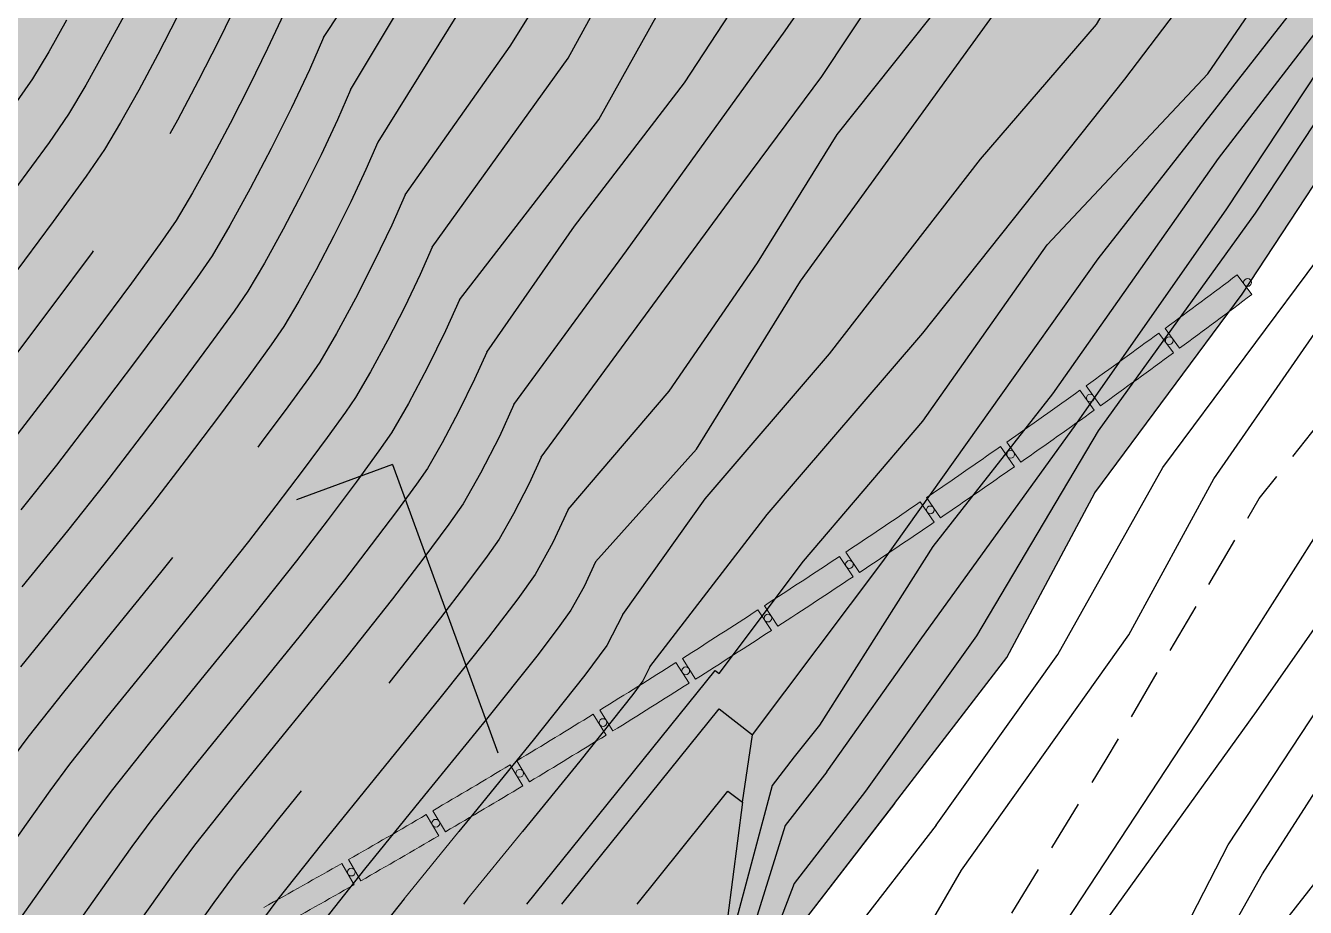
# Model space of a CAD drawing. Header units: millimetres. Extents: x -335 to 64136, y 248 to 109842.
# Drawn here: x -16.48 to 14.81, y 609.21 to 630.77 of the extents above; entities that cross this region are included whole.
import ezdxf
from ezdxf.enums import TextEntityAlignment as Align

# ---------------------------------------------------------------- set-up
doc = ezdxf.new("R2010")
doc.units = ezdxf.units.MM
doc.header["$MEASUREMENT"] = 0
doc.linetypes.add('TRATTEGGIATA2', pattern=[0.375, 0.25, -0.125])
for name, color, linetype in [('colore lago', 131, 'Continuous'), ('curve livello 1m', 2, 'Continuous'), ('curve livello 5m', 7, 'Continuous'), ('LIN010CO', 2, 'Continuous'), ('LIN018CO', 6, 'Continuous'), ('LIN025CO', 7, 'Continuous'), ('LIN07CO', 4, 'Continuous'), ('TEXT050', 3, 'Continuous'), ('TRATTCOLO-32', 255, 'Continuous')]:
    doc.layers.add(name, color=color, linetype=linetype)
doc.layers.add('Colori bordi', color=5, linetype='Continuous', plot=False)
doc.layers.add('no_plot', color=5, linetype='Continuous', plot=False)
doc.styles.add('ARIAL', font='arial.ttf')

# ---------------------------------------------------------------- blocks, each defined once
blk = doc.blocks.new('SEZ1')
at = {"layer": 'LIN07CO'}
for q in [(-0.4999999999999929, 1.5), (0, 0)]:
    blk.add_line((7.105427357601002e-15, 1.5), q, dxfattribs=at)
at = {"layer": 'TEXT050', "style": 'ARIAL'}
blk.add_attdef('NOME_SEZIONE', text='', height=0.4, dxfattribs=at).set_placement((-0.25, 1.166651639040111), align=Align.MIDDLE)
blk = doc.blocks.new('barrageflott')
at = {"layer": 'TRATTCOLO-32'}
h = blk.add_hatch(color=256, dxfattribs=at)
h.paths.add_polyline_path([(-40.67691753002873, 110.4231217600609), (-41.15748924885702, 110.0638853155397, -0.002639250744120517), (-39.85369007381087, 108.300381502384), (-39.36935275357973, 108.6545246376336, 0.002639250744116973)])
h.paths.add_polyline_path([(-39.25716675069998, 108.5009484511538), (-39.74182715073403, 108.1472475935734, -0.002639250744101069), (-38.45834038988687, 106.3689057472075), (-37.96997305427794, 106.7174704406352, 0.002639250744109729)])
h.paths.add_polyline_path([(-37.85955588555953, 106.5626176294172), (-38.34824120697158, 106.2144988901564, -0.002639250744143849), (-37.08523571027035, 104.4215529614594), (-36.59290260676062, 104.7644933574484, 0.002639250744123338)])
h.paths.add_polyline_path([(-36.48426879821636, 104.6083842932567), (-36.97691475170723, 104.265893469259, -0.002639250744139114), (-35.73455667465169, 102.4585793304432), (-35.23832257247705, 102.7958503132249, 0.002639250744122768)])
h.paths.add_polyline_path([(-35.13148641544103, 102.6385055330757), (-35.62802819065109, 102.3016876809706, -0.002639250744111712), (-34.4064809725096, 100.4802430944546), (-33.9064111540356, 100.8118002941192, 0.002639250744129094)])
h.paths.add_polyline_path([(-33.80138670346059, 100.6532404976024), (-34.30175897748268, 100.3221399276954, -0.002639250744078589), (-33.10118331971171, 98.48680451481778), (-32.5973435719643, 98.81260431313422, 0.002639250744100181)])
h.paths.add_polyline_path([(-32.49414464438451, 98.65285035969282), (-32.99828159042227, 98.32751063014439, -0.002639250744097403), (-31.81883543553704, 96.47852583962958), (-31.31129204148601, 96.79852537582337, 0.002639250744063179)])
h.paths.add_polyline_path([(-31.20993221332901, 96.63759828200273), (-31.71776750932622, 96.3180621930369, -0.002639250744102978), (-30.55960602012055, 94.45567126931564), (-30.04842574996292, 94.7698284456128, 0.002639250744125118)])
h.paths.add_polyline_path([(-29.94891835565795, 94.60774938226677), (-30.460385192986, 94.2940589707141, -0.002639250744062928), (-29.32366073217418, 92.41850692186563), (-28.80891083458846, 92.72678040910978, 0.002639250744101873)])
h.paths.add_polyline_path([(-28.71126896493661, 92.56357069867954), (-29.22630005727115, 92.25576723228733, -0.002639250744152593), (-28.11116216734808, 90.36730079773406), (-27.59291036058858, 90.6696500408143, 0.002639250744159465)])
h.paths.add_polyline_path([(-27.4971468609001, 90.5053311544616), (-28.01567445296678, 90.20345512650965, -0.0026392507441044), (-26.92226983667933, 88.30232274475566), (-26.4005842996994, 88.59870796791802, 0.002639250744119277)])
h.paths.add_polyline_path([(-26.30671176820761, 88.43330152268754), (-26.82866764477512, 88.13739264667674, -0.002639250744112393), (-25.7571401456662, 86.22384442242037), (-25.23208950912522, 86.51422663450649, 0.002639250744126293)])
h.paths.add_polyline_path([(-25.1401202952984, 86.34775439057557), (-25.66543579014251, 86.05785159500374, -0.002639250744129545), (-24.61592637370632, 84.13213926635217), (-24.08757971103478, 84.41648026593612, 0.002639250744081125)])
h.paths.add_polyline_path([(-23.9975259139319, 84.24896412367525), (-24.52613191878481, 83.96510554685665, -0.002639250744117161), (-23.49877865394228, 82.02748245216208), (-22.96720547211589, 82.30574483258533, 0.002639250744102623)])
h.paths.add_polyline_path([(-22.87907893881493, 82.13720682966232), (-23.41090591259126, 81.85942981483822, -0.002639250744108174), (-22.40584395347105, 79.91015085937397), (-21.87111418393033, 80.18229801363486, 0.002639250744105732)])
h.paths.add_polyline_path([(-21.78492650801491, 80.01276032223541), (-22.31990448584838, 79.74110141249548, -0.002639250744087263), (-21.33726605403353, 77.7804230349575), (-20.79945004353067, 78.04641916057153, 0.002639250744118918)])
h.paths.add_polyline_path([(-20.71521256344568, 77.87590408428514), (-21.25327116595872, 77.61039901792537, -0.002639250744117056), (-20.29318553309713, 75.63857915661356), (-19.75235403435363, 75.89838926029915, 0.002639250744117993)])
h.paths.add_polyline_path([(-19.6700778320228, 75.72691923136881), (-20.21114627458155, 75.4676029370894, -0.002639250744073535), (-19.27373974538932, 73.48490099610353), (-18.72996390784101, 73.7384908983222, 0.002639250744114349)])
h.paths.add_polyline_path([(-16.68350757488224, 69.21002784853044), (-17.23317691691045, 68.96947927867586, -0.002639250744130516), (-16.36453561045346, 66.95570166716061), (-15.81235747954634, 67.19043409299047, 0.002639250744103163)])
h.paths.add_polyline_path([(-17.6540927306196, 71.39369608346897), (-18.20096692482184, 71.14685885829385, -0.002639250744103309), (-17.30928556653089, 69.14317666215356), (-16.75983603970963, 69.3842269006418, 0.002639250744081492)])
h.paths.add_polyline_path([(-18.64965980718262, 73.56608847460302), (-19.19366690913739, 73.31299506693904, -0.002639250744106423), (-18.27906280475145, 71.31967188189446), (-17.73241416520614, 71.56700822150742, 0.002639250744093326)])
at = {"layer": 'LIN010CO', "lineweight": 0}
for p, q in [((-41.15748924887157, 110.0638853155397), (-40.67691753002873, 110.4231217600609)), ((-39.85369007381087, 108.300381502384), (-39.36935275357973, 108.6545246376336)), ((-39.74182715073403, 108.1472475935734), (-39.25716675069998, 108.5009484511538)), ((-38.45834038988687, 106.3689057472075), (-37.96997305427794, 106.7174704406352)), ((-38.34824120697158, 106.2144988901564), (-37.85955588555953, 106.5626176294172)), ((-37.08523571027035, 104.4215529614594), (-36.59290260677517, 104.7644933574338)), ((-36.97691475169268, 104.265893469259), (-36.48426879820181, 104.6083842932567)), ((-35.73455667465169, 102.4585793304432), (-35.23832257247705, 102.7958503132249)), ((-35.62802819063654, 102.3016876809852), (-35.13148641544103, 102.6385055330757)), ((-34.4064809725096, 100.4802430944546), (-33.9064111540356, 100.8118002941192)), ((-34.30175897746813, 100.3221399276954), (-33.80138670346059, 100.6532404976024)), ((-33.10118331971171, 98.48680451481778), (-32.5973435719643, 98.81260431313422)), ((-32.99828159043682, 98.32751063014439), (-32.49414464438451, 98.65285035969282)), ((-31.81883543553704, 96.47852583962958), (-31.31129204148601, 96.79852537582337)), ((-31.71776750931167, 96.3180621930369), (-31.20993221332901, 96.63759828200273)), ((-30.559606020106, 94.45567126931564), (-30.04842574996292, 94.7698284456128)), ((-30.46038519300055, 94.2940589707141), (-29.94891835565795, 94.60774938226677)), ((-29.32366073217418, 92.41850692186563), (-28.80891083460301, 92.72678040910978)), ((-29.22630005727115, 92.25576723228733), (-28.71126896493661, 92.56357069867954)), ((-28.11116216734808, 90.36730079773406), (-27.59291036058858, 90.6696500408143)), ((-28.01567445296678, 90.20345512650965), (-27.4971468609001, 90.5053311544616)), ((-26.92226983667933, 88.30232274475566), (-26.4005842996994, 88.59870796791802)), ((-26.82866764477512, 88.13739264667674), (-26.30671176819305, 88.4333015227021))]:
    blk.add_line(p, q, dxfattribs=at)
for centre in [(-40.97407404465775, 110.3195465636381), (-39.55549168332072, 108.4007883289596), (-38.15900998983125, 106.4658857580798), (-36.78481267925235, 104.5150933983823), (-35.43308053501823, 102.5486678876332), (-34.10399138514185, 100.5668679202354), (-32.79772007883003, 98.56995421320607), (-31.51443846344773, 96.55818947181979), (-30.25431536196265, 94.53183835512027), (-29.01751655069529, 92.49116744105413), (-27.80420473752019, 90.43644519142981), (-26.6145395404892, 88.3679419166001)]:
    blk.add_circle(centre, 0.09495690182756213, dxfattribs=at)
for radius, start, end in [(208.3435769920455, 36.17393887862121, 36.77880919017893), (207.7435769920455, 36.17393887862121, 36.77880919017893), (208.3435769920455, 35.51676577827035, 36.12163608871322), (207.7435769920455, 35.51676577827035, 36.12163608871322), (208.3435769920455, 34.85959267827133, 35.46446298776417), (207.7435769920455, 34.85959267827133, 35.46446298776417), (208.3435769920455, 34.20241957790897, 34.80728988865781), (207.7435769920455, 34.20241957790897, 34.80728988865781), (208.3435769920455, 33.54524647774818, 34.15011678750808), (207.7435769920455, 33.54524647774818, 34.15011678750808), (208.3435769920455, 32.88807337687573, 33.49294368744631), (207.7435769920455, 32.88807337687573, 33.49294368744631), (208.3435769920455, 32.23090027664895, 32.83577058665396), (207.7435769920455, 32.23090027664895, 32.83577058665396), (208.3435769920455, 31.57372717591391, 32.17859748693687), (207.7435769920455, 31.57372717591391, 32.17859748693687), (208.3435769920455, 30.91655407606351, 31.52142438595143), (207.7435769920455, 30.91655407606351, 31.52142438595143), (208.3435769920455, 30.25938097533888, 30.86425128554118), (207.7435769920455, 30.25938097533888, 30.86425128554118), (208.3435769920455, 29.60220787538474, 30.20707818504319), (207.7435769920455, 29.60220787538474, 30.20707818504319), (208.3435769920455, 28.94503477516262, 29.54990508477795), (207.7435769920455, 28.94503477516262, 29.54990508477795)]:
    blk.add_arc((-207.5503023650672, -14.31788796625915), radius, start, end, dxfattribs=at)

msp = doc.modelspace()

# ---------------------------------------------------------------- hatches: boundary and pattern name
at = {"layer": 'colore lago', "linetype": 'Continuous', "lineweight": 0}
msp.add_hatch(color=256, dxfattribs=at).paths.add_polyline_path([(-26.73370956759089, 576.8685119284216), (-27.30585705186303, 576.2745351561769), (-28.35532905192002, 575.7555968302347), (-28.58868455275723, 576.5970420441897), (-34.21806672951851, 572.1988866633344), (-30.53147881839021, 558.9054801112668), (-31.43052363158557, 558.2030693211289), (-41.18732241555762, 563.7232004753475), (-46.81662176417075, 559.325037465054), (-45.40270517452217, 558.5250374660116), (-46.96419451468745, 558.5250374660407), (-48.93714481897831, 557.4798288705513), (-49.8721058743692, 556.9845151622592), (-50.64522729298977, 556.5749391327133), (-51.14210203713509, 556.3117101237019), (-51.74524641718079, 555.992182718999), (-52.2824951897789, 555.2098279720537), (-52.85073892785357, 554.3148620821755), (-53.30220074747984, 553.5384914334734), (-53.54947731515921, 553.023973443547), (-53.6369404265576, 552.320548589794), (-53.72317907244786, 551.5535862948761), (-53.90602198628829, 551.0318793408385), (-54.22497215894754, 550.2588156495492), (-54.58434453865692, 549.4663143283849), (-54.84206585535202, 548.9980489354218), (-55.85490524979895, 548.0194331581458), (-57.28506571587121, 546.6449277201771), (-58.09324035036906, 545.8516344548423), (-58.80894428702658, 545.1440194054319), (-59.32647195932867, 544.6270471943296), (-59.54011780081845, 544.4056824438028), (-59.77607541895185, 543.8685758448134), (-60.23959573850215, 543.2604954897122), (-60.9478962987493, 542.431781748908), (-61.53022710891736, 541.8169622364383), (-61.91661018677468, 541.4574666442657), (-62.79601031875126, 541.0828094351616), (-63.86363215083901, 540.7435491092199), (-64.63226587665912, 540.3877597246917), (-64.91308499994983, 539.9451372505007), (-65.21794600384663, 539.4423339316288), (-65.92871977099338, 538.8455349130979), (-66.83402371020992, 538.2035650002379), (-67.55836865626105, 537.5993037859023), (-67.87961807062737, 537.1036771145461), (-68.14968323487909, 536.6151977402785), (-68.40434802523004, 536.1569168727308), (-68.77118813719488, 535.593326674252), (-69.30455886336921, 534.8080397325118), (-69.90709661954378, 533.9425510969902), (-70.48143782153846, 533.1383558171672), (-71.16370847358547, 532.2224949698009), (-71.96992403766552, 531.1707513731542), (-72.65821984459825, 530.2986481062414), (-73.40124560720932, 529.3926801753566), (-74.13911543037165, 528.511793549698), (-74.80092151879279, 527.7388080989347), (-75.31575607735493, 527.1565436928229), (-75.6127113108966, 526.8478202010899), (-76.49509454061689, 526.2864442895677), (-77.21889347248424, 525.799017679981), (-77.46003731511945, 525.1472533129433), (-78.07823761928074, 523.4243263242986), (-86.41015757244958, 525.1172947290195), (-87.59322551968279, 525.3576969204748), (-86.66465891522301, 530.7054867151035), (-86.1196607462777, 536.210491597916), (-85.92366160076989, 541.773495137955), (-86.09065378826989, 547.3164867761386), (-86.61265696209801, 552.86748927858), (-87.52266062420739, 558.3474850061191), (-88.80066050213708, 563.7714886071933), (-90.39564646405114, 569.0904888513339), (-92.36265696209801, 574.279484212662), (-94.67265452069176, 579.3454861047519), (-97.2866529337777, 584.2334865930331), (-100.2456525675668, 588.9534878137363), (-103.2406476847543, 593.1574901941074), (-106.6316541544808, 597.3134884240878), (-110.4076551310433, 601.38848537233), (-113.6096509806527, 604.4364895227206), (-117.4396822986461, 607.7234930533612), (-120.8576563726535, 610.3084867881132), (-125.4606565348519, 613.4164852502597), (-130.2766507975472, 616.2134823205722), (-135.2356504313363, 618.6854824426425), (-140.3696531168832, 620.8094906213535), (-145.6396573893441, 622.6024898889316), (-151.0116514078988, 624.0434841516269), (-156.4606565348519, 625.13848537233), (-161.9536527506722, 625.86748927858), (-167.3326581828011, 626.2244839074863), (-172.8896650187386, 626.2334865930331), (-178.4516462199105, 625.8864864709628), (-183.945649515809, 625.1444820764316), (-189.4026502482308, 624.0594906213535), (-192.616741657898, 623.1925402038048), (-195.2626508585969, 624.4324917200008), (-196.819628212296, 628.4959830218302), (-196.2285259160132, 629.2299647069756), (-195.7601793416404, 630.0858913746649), (-195.5550924614369, 630.8069850245972), (-195.7625358460506, 631.5697264427888), (-196.2644476986322, 632.5129448681416), (-196.7926679213858, 633.4869564917478), (-197.0790364165011, 634.3420775045977), (-196.9926290067094, 634.8379835632384), (-196.7855507507781, 635.7624570641653), (-196.1906162306556, 638.047034937759), (-195.3750442231546, 640.9780285219474), (-194.4748820392567, 644.1612657920357), (-193.6261769899872, 647.2025747234163), (-192.9649763864879, 649.7077832915254), (-192.7985436970927, 650.4521095634425), (-192.6145605108329, 651.3160612296067), (-192.4941304120736, 651.8266102628129), (-192.1969432427729, 652.4412765970062), (-191.824498359653, 653.1978825951826), (-191.3354196451989, 654.3390347290713), (-190.7733717321977, 655.7195557725079), (-190.1710362454766, 657.2342586517786), (-189.561094809979, 658.7779562930825), (-188.976229050663, 660.2454616227349), (-188.4491205924139, 661.5315875669637), (-188.0124510602188, 662.5311470520844), (-187.6844953442493, 663.1880100908327), (-187.0289080916997, 664.2267656249621), (-185.3304867695121, 667.1667320616705), (-183.3135247998004, 670.3261849764838), (-182.0150133208232, 672.3004955651866), (6.941865296335266, 672.3004955651866), (24.51941962838401, 640.4189187649915), (22.35258369267041, 637.7930210485517), (19.43992191426452, 633.9084481755142), (16.56166317066464, 629.2165235141163), (13.26785342511658, 624.197014602121), (9.661700638126888, 619.3412978154245), (7.511879312324993, 615.3179904949372), (2.552440219543598, 608.8890108639187), (2.032797816034247, 607.7760846369654), (1.513155412612207, 606.6631584100994), (1.184432030974961, 607.5605553386574), (0.6790224921126651, 608.9403017787279), (-4.577972406609376, 604.103182896464), (0.1669476508098455, 591.1497539359714), (-0.6726247654739268, 590.3772381420583), (-10.84219405158427, 595.0938927825644), (-16.09918895032087, 590.2567739003732), (-12.89175261327244, 588.7691622761647), (-13.38813079263554, 587.6900720106366), (-13.659504927157, 587.4096183455711), (-14.15257550228915, 586.7878104749414), (-14.7198435977777, 586.0101163143279), (-15.32596338947832, 585.1478977090608), (-15.93558905327581, 584.2725165045574), (-16.51337476505495, 583.4553345462207), (-17.02397470068598, 582.7677136794243), (-17.43204303609735, 582.2810157496003), (-17.97068608758917, 581.8397765809657), (-18.69236869044897, 581.2545779064692), (-19.31936789915261, 580.7078887087571), (-20.03850833754467, 580.0721125455618), (-20.42828078132942, 579.739669682998), (-21.07225620825255, 579.438653404113), (-21.91495057308993, 579.140584304392), (-23.82434812745549, 578.5421725866488), (-24.70498363209543, 578.2362838847782), (-25.4121942920471, 577.9222349356439)])

# ---------------------------------------------------------------- linework, layer by layer
at = {"layer": 'Colori bordi', "linetype": 'Continuous', "lineweight": 0, "flags": 128}
msp.add_lwpolyline([(16.56166317066464, 629.2165235141163), (13.26785342511658, 624.197014602121), (9.661700638126888, 619.3412978154245), (7.511879312324993, 615.3179904949372), (2.552440219543598, 608.8890108639187), (2.032797816034247, 607.7760846369654), (1.513155412612207, 606.6631584100994), (1.184432030974961, 607.5605553386574), (0.6790224921126651, 608.9403017787279), (-4.577972406609376, 604.103182896464), (0.1669476508098455, 591.1497539359714), (-0.6726247654739268, 590.3772381420583), (-10.84219405158427, 595.0938927825644), (-16.09918895032087, 590.2567739003732), (-12.89175261327244, 588.7691622761647), (-13.38813079263554, 587.6900720106366), (-13.659504927157, 587.4096183455711), (-14.15257550228915, 586.7878104749414), (-14.7198435977777, 586.0101163143279), (-15.32596338947832, 585.1478977090608), (-15.93558905327581, 584.2725165045574), (-16.51337476505495, 583.4553345462207)], dxfattribs=at)
at = {"layer": 'curve livello 1m', "color": 152, "linetype": 'TRATTEGGIATA2', "ltscale": 5, "flags": 128}
msp.add_lwpolyline([(2.528622621989882, 603.8909763293211), (4.218737655231337, 604.5100757774214), (4.424099903465788, 604.7526720262701), (5.020560357602619, 605.4412196866485), (5.53421717343673, 606.0207112108635), (7.165153845169073, 608.3118849051696), (9.939116735490927, 612.8207648778787), (13.68396726662405, 619.2025633679748), (17.98361106216845, 624.6132193352257), (22.83804697821262, 631.7580593724431), (25.61201101250418, 635.434531269713), (26.71759126495391, 636.431984294615)], dxfattribs=at)
at = {"layer": 'curve livello 5m', "color": 2}
msp.add_line((4.765991482795755, 611.74738092856), (2.552440219543598, 608.8890108639187), dxfattribs=at)
at = {"layer": 'curve livello 5m', "color": 2, "flags": 128}
for points in [[(-7.205754008930569, 626.6291862233209), (-4.631299493660379, 630.2657499724753), (-2.7648050166178, 633.2529291978151), (1.042845867151584, 639.5260076572174), (4.402536612192591, 643.9320978838239), (7.762228501174206, 650.3545349567883), (11.56987824100298, 655.3580610284569), (14.34688893952926, 658.8695480654294)], [(-3.878799930099092, 620.2177706365926), (0.8188657977873959, 626.6064542045076), (2.983999985997173, 629.5189541230664), (7.687567715416037, 636.6135063478739), (9.628722978202234, 639.6753662707795), (12.46579623059307, 643.5586999591194), (15.22820869721119, 648.4875467240215), (18.17741881868216, 651.9218618162138)], [(0.4723003035026636, 614.9213439716857), (2.538055480282594, 617.6714081002153), (5.452266161707769, 621.0933408875296), (8.493181456418199, 625.4024409194114), (12.42103018809513, 629.5848019787534), (17.10910888740847, 636.4286675533674), (22.15787847796975, 644.702237974883)], [(4.765991482795755, 611.74738092856), (4.765991482795755, 611.74738092856), (7.511898777476119, 615.3179904949372), (9.661720103278014, 619.3412978154245), (13.26787289026771, 624.197014602121), (16.56168263581577, 629.2165235141163), (19.43994137941564, 633.9084481755142), (22.35260315782153, 637.7930210485517), (24.51943909353514, 640.4189187649915)], [(9.08337835555659, 607.2527622515497), (9.869768435396793, 608.7974561666067), (13.61461896652992, 614.0000097672907), (17.49816724177737, 619.5494001819768), (23.46218854274713, 627.6653841328387), (27.06834132973682, 632.9373042618552), (28.05776737465868, 634.0012179456405)], [(-10.53270808774749, 633.0406018100491), (-10.8659140319657, 632.2695823516276), (-11.28384139186591, 631.3717205322043), (-11.75895718966848, 630.4009950958587), (-12.2637284476811, 629.4113847867573), (-12.77062218819691, 628.4568683490231), (-12.95847450285572, 628.1192125182004)], [(-7.205754008930569, 626.6291862233209), (-7.53166485796163, 625.8882495367886), (-7.953322571077194, 625.0105921496158), (-8.420655737529785, 624.0943796831868), (-8.883592946586475, 623.2377777588424), (-9.292062787645307, 622.5389519980979), (-9.56962996666033, 622.1353298181655), (-10.07007478030636, 621.4472425799338), (-10.72339828190223, 620.568808247526), (-10.80565402143174, 620.4599094282764)], [(-14.82881726954719, 625.2571855291187), (-14.85455237385821, 625.2218010144295), (-15.84032270747474, 623.8963711121194), (-16.95114654072739, 622.4257454203923)], [(-3.878799930099092, 620.2177706365926), (-4.173225867999179, 619.570976662262), (-4.552737141843579, 618.8269401050218), (-4.903480369438228, 618.2088719320179), (-4.903480369438228, 618.2088719320179), (-5.193626231427231, 617.7980046883038), (-5.724176280361178, 617.0846469460973), (-6.335965501523503, 616.282806028046), (-7.490127100522557, 614.832413829821), (-7.604553107944128, 614.6917121938184)], [(-12.89208589520484, 617.7585662325598), (-13.1841179654736, 617.3915803298166), (-14.38852435488724, 615.91060626392), (-15.5589790389792, 614.4702395413931), (-16.43255632583231, 613.3662717443092), (-16.43255632583231, 613.3662717443092), (-16.89341550000307, 612.7409465306134), (-17.4546790585452, 611.9546126469666), (-18.05306167432053, 611.1069955517758), (-18.62527802013273, 610.2978207033173), (-19.10804276888729, 609.6268135599837), (-19.43807059344607, 609.1936995801095), (-19.43807059344607, 609.1936995801095), (-20.04430804067005, 608.5122975129214), (-21.08308229546009, 607.3956728916253), (-22.41200841622839, 605.9940044750854), (-23.8887014614599, 604.4574710222093), (-24.93497989139058, 603.3835581901092)], [(-4.23060036169835, 609.2890841724163), (0.3741009109938318, 615.0005148300568), (0.3741009109938318, 615.0005148300568), (0.4722943694062565, 614.9213487559043)], [(-9.7480474066694, 612.0551959398888), (-10.30013571401713, 611.375793621615), (-11.33377920913398, 610.0695449937646), (-11.33377920913398, 610.0695449937646), (-11.87908194847176, 609.3296409816264), (-12.54318624132492, 608.3992265626018), (-13.25121094356354, 607.3962999640951), (-13.92827491098495, 606.4388594134232), (-14.49949699950292, 605.6449031379905), (-14.88999606497299, 605.1324293652012), (-14.88999606497299, 605.1324293652012), (-15.60731484518391, 604.3261734964924), (-16.48421160507195, 603.3835581901092)]]:
    msp.add_lwpolyline(points, dxfattribs=at)
at = {"layer": 'LIN018CO', "color": 2}
for p, q in [((-1.53310182820195, 609.2890841724163), (0.690892691563306, 612.0476106718286)), ((0.690892691563306, 612.0476106718286), (1.045184176400028, 611.7764753010285))]:
    msp.add_line(p, q, dxfattribs=at)
at = {"layer": 'LIN018CO', "color": 2, "flags": 128}
msp.add_lwpolyline([(-3.369969877196752, 609.2890841724163), (0.4751725743256543, 614.0583977890944), (1.291373804007264, 613.4263231373786)], dxfattribs=at)
at = {"layer": 'no_plot'}
for p, q in [((1.045184176400028, 611.7764753010285), (1.291373804007264, 613.4263231373786)), ((2.312052134583894, 612.888858700391), (1.769994998888535, 612.1888975494383)), ((3.10987415091887, 612.5239764920132), (2.093017993130445, 611.2109049361331)), ((1.769994998932191, 612.1888975494674), (0.8088380550901206, 608.5859146939054)), ((4.053890806680386, 612.0458796468026), (2.306885366109157, 609.7899625885927)), ((1.045184176400028, 611.7764753010285), (0.6790266984601772, 608.9402941493479)), ((2.093017993115893, 611.2109049360313), (1.057482909454222, 607.9071248684938)), ((5.780490013901101, 611.2147021920407), (2.529591296056708, 607.0168000551364)), ((2.306885366065501, 609.7899625885054), (1.313496614121789, 607.2082183965701))]:
    msp.add_line(p, q, dxfattribs=at)
at = {"layer": 'no_plot', "linetype": 'Continuous', "lineweight": 0}
for p, q in [((-7.227290332041491, 609.4149179331014), (-5.887913645944252, 611.0658925608602)), ((-5.674826702205507, 609.4149179331014), (-4.333069016473644, 611.0658925608602))]:
    msp.add_line(p, q, dxfattribs=at)
at = {"layer": 'no_plot', "flags": 128}
for points in [[(-9.201926456226545, 630.4760355753549), (-6.273815045279378, 634.8958781194685), (-4.034021215252039, 638.1070966559362), (-1.122288321058193, 642.3638282689806), (0.5948868723638157, 645.6497261122438), (2.312062065785824, 647.9647901857259), (6.343691874978788, 653.7897914136281), (8.956785057990885, 657.0756892568768), (12.85829046402006, 661.5695179090706)], [(-8.536535640451518, 629.1937524580151), (-5.751196408674048, 633.8503650428918), (-2.839464658435361, 637.7336987312171), (1.640124145559923, 645.2016488807437), (3.655939050163681, 648.4128674172259), (6.493011158599359, 652.3708804123469), (10.15134161480756, 657.2250478704534), (13.39798484415161, 660.5906383957933)], [(13.81133769919626, 659.8409128910732), (9.628722978202234, 654.6112665698327), (7.836888142977216, 652.4455611099127), (4.999814890600931, 648.3381881104303), (2.834680702376602, 644.529533728886), (-0.07705104786208494, 639.4513283504218), (-2.839464658435361, 636.0160705027972), (-5.153918130265708, 632.2820954280485), (-7.871144824691044, 627.9114693406607)], [(-6.540363193155542, 625.346903105981), (-3.21276286746496, 629.9670313545664), (-0.5996696844674148, 634.7465195058774), (2.610701776953022, 639.301968346075), (5.37311424358569, 643.4840206523238), (8.210186352021367, 647.5167129542258), (10.7486198932159, 651.9228045716316), (13.88433171283333, 656.4782534118146), (15.129028841707, 657.4509290192962)], [(-5.874972377395068, 624.0646199886266), (-2.466165305450602, 628.4734410465041), (-0.6743304702110322, 631.6846595829863), (1.789443429180494, 635.6426725780927), (4.999814890600931, 640.4968400361993), (8.956785057990885, 646.5458805752439), (11.49521859918542, 650.8026121882883), (13.95899135463634, 653.7151121068325), (15.80389085531289, 656.2268869990237)], [(-5.209581561634593, 622.7823368712868), (-3.063443583858941, 625.8596583550841), (-0.3756907590292826, 629.3695955094897), (2.461381349391843, 633.7010064293152), (6.269032233175778, 639.5260076572174), (9.106104341611456, 644.3054944177582), (12.09249687759376, 649.0849825690836), (14.03365214039451, 651.2506880290036), (16.64043943029475, 654.7095833322835)], [(-4.544190745859567, 621.500053753947), (-1.794227385224701, 625.262222510022), (2.088083140362244, 630.6391465064241), (4.62651668155678, 634.2984422743918), (7.836888142977216, 638.9285718121407), (10.30066089842813, 643.4093413455428), (12.31647580301734, 646.8445978023826), (14.55627077699984, 650.1304956456459), (17.36577063334636, 653.3940019937597)], [(-3.213409114324065, 618.9354875192528), (-0.7489901120285936, 621.8269660531821), (1.416144076195735, 624.9635052828687), (3.357299338981932, 628.1000445125699), (7.463588789992457, 633.2529291978151), (10.22600125661057, 638.4804945806552), (13.66035278740975, 643.5586999591194), (16.72140496520962, 648.4128674172259), (18.85624440108887, 650.6906308081395)], [(-2.548018298563591, 617.653204401913), (-0.07705104786208494, 620.4080550519154), (2.461381349391843, 624.5154280513832), (8.359506779582546, 632.655493352753), (11.64453788280599, 637.7336987312171), (14.63093041880285, 642.4385075757616), (17.69198259660271, 647.5913936518061), (19.41824148142706, 649.6712994074494)], [(-1.882627482803116, 616.3709212845586), (0.1306632519984419, 619.1922674258692), (3.171578546723424, 622.7409377949241), (6.866310511584118, 627.502607276723), (9.703382620019795, 630.7885051199862), (12.31647580301734, 635.269276044173), (17.24402360181494, 642.5878661893382), (20.46091619548616, 647.780131082998)], [(-1.217236667028089, 615.0886381672187), (1.651120899360933, 618.8120518990634), (5.452266161707769, 623.247890903456), (10.39375294363646, 629.4580643969982), (13.18125901177638, 633.1334737385785), (20.1500241821189, 644.0329614000382), (21.43148371606304, 646.0197483606623)], [(1.291379819958195, 613.4263184785539), (4.475950496707185, 617.6601553016678), (9.746820541083537, 625.0626219797866), (14.53852016545653, 631.1869648948939), (18.746451514787, 636.8912450540245), (22.68716206961773, 643.7422411996101)], [(23.06489339015326, 643.057124835979), (21.72606960200875, 640.6131272992804), (19.38346132892121, 636.9385204375883), (16.40195916248132, 632.3585785761113), (12.67508116843175, 627.5123594239865), (8.628757371668428, 621.7608024905073), (5.700495600365059, 618.0329412832959), (2.931958446351302, 613.6660195853926), (2.312052134583894, 612.888858700391)], [(3.109993075980412, 612.5241300605574), (5.434290192787842, 615.7962253934545), (9.161168186822863, 620.9619747909471), (12.88804618087244, 626.2874900064942), (17.04085191189307, 632.5715987396704), (20.76772990592809, 637.6840937916584), (23.65245882011305, 641.9914184227689)], [(23.97154924542639, 641.4126629424152), (21.08717685261155, 637.1515419919467), (17.62650426613919, 632.3053228398219), (13.58018046937588, 626.1809799247001), (9.746820541083537, 620.855464709153), (6.765318374643641, 615.8494811297439), (4.054014351727631, 612.0460391811519)], [(5.780615981725816, 611.2148648549207), (8.76018305048575, 615.3873584140545), (11.32609875264399, 619.9656049150815), (15.34834591597547, 625.3762608823179), (18.53840432660883, 630.7175489304516), (22.5606503459997, 635.781368083715), (25.17826800371341, 639.2239570484251)], [(4.308800558500764, 606.5110242745448), (6.402313392550525, 610.1154368942532), (10.4939099999313, 615.8729296754916), (12.57438188169846, 619.6881346294119), (16.66597848907924, 625.5843632488848), (19.43994137941564, 628.6365266557129), (22.62999979003445, 633.0760401000896), (25.61201101250418, 637.3768177062318), (25.9632387080631, 637.8002035885163)], [(7.899778157559297, 607.2527622515497), (8.96823023866392, 608.8668240857094), (12.15828750534212, 613.722540872406), (17.49816724177737, 622.1159937181671), (22.2832548577274, 628.1509553942758), (25.88940650077649, 633.2841424666419), (27.41289584936686, 635.1708642270257)], [(11.12527769805394, 607.2527622515497), (12.92112795796066, 610.7397426031255), (17.35946949764849, 617.4683792980084), (19.99473464384147, 621.1448498045081), (24.01698180718751, 626.6942402191942), (26.86029414155865, 630.5094465639138), (28.73654563703104, 632.7700727650824)], [(12.19728316507764, 607.2527622515497), (13.75826999724023, 610.0264561998063), (17.01767670796772, 615.0902753530552), (20.62382949495742, 620.6396657677412), (25.27021822282342, 626.5358929964148), (29.33919475496742, 631.6770080659787)], [(-10.17804876009239, 631.0393038377094), (-10.56778727678528, 630.2020020305515), (-11.01085692014084, 629.2967511951445), (-11.48158178824877, 628.3738892555136), (-11.9542859792279, 627.4837541356262), (-12.40329359118249, 626.6766837594348), (-12.80292872221679, 626.0030160509502), (-12.80292872221679, 626.0030160509502), (-13.1934890253039, 625.4350857881816), (-13.89765685513038, 624.4668893275682), (-14.81693782233987, 623.2308585392473), (-15.85283753754692, 621.859425293356), (-16.90686161146795, 620.4850214601627)], [(-12.77434619954209, 630.9759782646595), (-13.25009440326602, 630.0593089069168), (-13.71913907933111, 629.1878636854251), (-14.16179118800272, 628.4002432067371), (-14.55836168950253, 627.735048077391), (-14.55836168950253, 627.735048077391), (-15.00541855463297, 627.0849637731606), (-15.8114478926006, 625.9767127013345), (-16.86370759259506, 624.5618836850497)], [(-14.045145112527, 631.0721885032415), (-14.54382741828221, 630.1456790797981), (-15.01444948364286, 629.308291051713), (-15.43607817313813, 628.601064090604), (-15.43607817313813, 628.601064090604), (-15.9113833192684, 627.9099027656791), (-16.76834341128477, 626.7316243882394)], [(-15.48266388029214, 630.8966584044845), (-15.91970849079433, 630.12548298044), (-16.31379465677372, 629.4670801038317), (-16.31379465677372, 629.4670801038317), (-16.81734808391838, 628.7348417582268)], [(-9.201926456226545, 630.4760355753549), (-9.545995255685455, 629.6859274939795), (-9.984420139037582, 628.7570559141911), (-10.47937769268236, 627.7635741073188), (-10.99304450290282, 626.7796353447063), (-11.48759715606928, 625.8793928977409), (-11.9252122385812, 625.1370000377517), (-11.9252122385812, 625.1370000377517), (-12.28752426065392, 624.6101467956776), (-12.94076133643165, 623.7119776406487), (-13.79355293724865, 622.5653459663024), (-14.754528534381, 621.2931051663052), (-15.73231759925028, 620.0181086343816), (-15.73231759925028, 620.0181086343816), (-16.60051248451117, 618.9270802297121)], [(13.45375107509545, 607.2527622515497), (14.24371381764587, 608.777843391277), (17.50312052837336, 612.9398865499695), (21.1092733153485, 619.3216850400947), (26.37980360774901, 625.8422179776405), (29.98483893225722, 630.5059603744173)], [(-8.536535640451518, 629.1937524580151), (-8.853778523175322, 628.4652465144625), (-9.258020855152324, 627.6087960076854), (-9.71438819036183, 626.6927727215386), (-10.18800608273949, 625.7855484397458), (-10.64400008627916, 624.9554949461469), (-11.04749575493105, 624.2709840245241), (-11.04749575493105, 624.2709840245241), (-11.38155949598939, 623.7852078031735), (-11.98386581770382, 622.9570659537437), (-12.77016805212833, 621.8998333933866), (-13.65621953120052, 620.7267850392543), (-14.55777358703261, 619.551195808586), (-14.55777358703261, 619.551195808586), (-15.46171431143074, 618.4152469298149), (-16.57784699364919, 617.0428168505912)], [(-7.871144824691044, 627.9114693406607), (-8.16156179066519, 627.2445655349163), (-8.531621571281619, 626.4605361012088), (-8.949398688084955, 625.6219713357439), (-9.382967662634371, 624.7914615347852), (-9.800403016503594, 624.0315969945675), (-10.16977927129545, 623.404968011311), (-10.16977927129545, 623.404968011311), (-10.47559473133941, 622.9602688106695), (-11.02697029901964, 622.2021542668388), (-11.74678316702256, 621.2343208204418), (-12.5579105280346, 620.1604649122035), (-13.38322957481495, 619.0842829827905), (-13.38322957481495, 619.0842829827905), (-14.32291613852493, 617.9034136297284), (-15.48318567435552, 616.4767115571319), (-16.61074770402109, 615.0891287252759)], [(-6.540363193155542, 625.346903105981), (-6.833105778977085, 624.6813722646491), (-7.211850977692563, 623.8930349209857), (-7.631623194524479, 623.0700662858596), (-8.047446834840855, 622.3006415701982), (-8.414346304009712, 621.6729359848703), (-8.414346304009712, 621.6729359848703), (-8.66366520201035, 621.3103908256614), (-9.113179261593075, 620.6923308930143), (-9.700013396796464, 619.9032956746103), (-10.36129252167365, 619.0278246580872), (-11.03414155037962, 618.1504573311993), (-11.03414155037962, 618.1504573311993), (-12.04531979249504, 616.879747029803), (-13.29386303549171, 615.3445009706354), (-14.50721037395186, 613.8513503574811), (-15.41280090248682, 612.7069263942119), (-15.41280090248682, 612.7069263942119), (-15.89054878967062, 612.0586854208539), (-16.4723804950342, 611.2435354301867), (-17.09269152808764, 610.3648564343182)], [(-5.874972377395068, 624.0646199886266), (-6.212913453579574, 623.3068952272313), (-6.654430181210671, 622.4095671783887), (-7.12163236769328, 621.5253405304554), (-7.536629820374117, 620.8069199716717), (-7.536629820374117, 620.8069199716717), (-7.84288223147513, 620.3667559327021), (-8.4047203959787, 619.6018665253521), (-9.113255202130574, 618.6586599745949), (-9.85959753816195, 617.6835445054037), (-9.85959753816195, 617.6835445054037), (-10.90652161950192, 616.3679137298038), (-12.19920171609618, 614.7783956773071), (-13.45544170896818, 613.2324611735401), (-14.39304547915589, 612.0475810441001), (-14.39304547915589, 612.0475810441001), (-14.88768207939637, 611.3764243110361), (-15.49008193163962, 610.5324582132614), (-16.13232138195661, 609.6227173167588), (-16.74647677640377, 608.7542361874237)], [(-5.209581561634593, 622.7823368712868), (-5.50434071423723, 622.1214337602885), (-5.889440678904691, 621.338765792623), (-6.296944028727637, 620.5675251360678), (-6.65891333672397, 619.9409039584441), (-6.65891333672397, 619.9409039584441), (-6.926032984309757, 619.5569838366516), (-7.416079779287145, 618.8898315742133), (-8.034078400291662, 618.0671474341814), (-8.685053525958836, 617.2166316796227), (-8.685053525958836, 617.2166316796227), (-9.767723446508796, 615.8560804298484), (-11.10454039670066, 614.2122903840079), (-12.4036730439845, 612.6135719895553), (-13.3732900558104, 611.3882356939882), (-13.3732900558104, 611.3882356939882), (-13.88481536912212, 610.6941632011747), (-14.50778336827415, 609.8213809962779), (-15.17195123592745, 608.8805781990684), (-15.80707615468481, 607.9824439292877), (-16.34291530727995, 607.2376673067499), (-16.70922587635931, 606.7569374511529)], [(-4.544190745859567, 621.500053753947), (-4.899625151884436, 620.7192365687386), (-5.357775561977803, 619.8210270099678), (-5.781196853088375, 619.074887945231), (-5.781196853088375, 619.074887945231), (-6.131464301841959, 618.578884244738), (-6.771950472452488, 617.7177105071767), (-7.510509513741169, 616.7497188538271), (-7.510509513741169, 616.7497188538271), (-8.628925273515677, 615.3442471298492), (-10.00987907727603, 613.6461850906942), (-11.35190437897171, 611.9946828056288), (-12.35353463246491, 610.7288903438764), (-12.35353463246491, 610.7288903438764), (-12.88194865878967, 610.011902091386), (-13.52548480480681, 609.1103037794107), (-14.21158108975277, 608.1384390815672), (-14.86767553286398, 607.2106516713409), (-15.42120615340599, 606.4412852223629), (-15.79961097067343, 605.9446834081771), (-15.79961097067343, 605.9446834081771), (-16.49471348426658, 605.1633982998044), (-17.68575603514972, 603.8830937184991), (-18.15936720030794, 603.3835581901092)], [(-3.213409114324065, 618.9354875192528), (-3.594472172044959, 618.1263616352678), (-4.025763885802633, 617.3428559187903), (-4.025763885802633, 617.3428559187903), (-4.450157929314344, 616.7537267206515), (-5.161421489305837, 615.8158932022504), (-5.161421489305837, 615.8158932022504), (-6.351328927471229, 614.3205805299383), (-7.820556438397659, 612.5139745042122), (-9.248367048887928, 610.7569044378631), (-10.31402378578849, 609.4101996436673), (-10.31402378578849, 609.4101996436673), (-10.87621523822662, 608.6473798717359), (-11.56088767797399, 607.6881493455892), (-12.29084079750527, 606.6541608464192), (-12.98887428923689, 605.6670671553163), (-13.57778784567262, 604.8485210535307), (-13.98038115927255, 604.3201753222108), (-13.98038115927255, 604.3201753222108), (-14.71991620607213, 603.4889486932241), (-14.81795894958549, 603.3835581901092)], [(-2.548018298563591, 617.653204401913), (-2.829482669768083, 617.055560249473), (-3.148047402167037, 616.4768399055918), (-3.148047402167037, 616.4768399055918), (-3.461517312651893, 616.041691769469), (-3.986877477088171, 615.3489803764548), (-3.986877477088171, 615.3489803764548), (-5.212530754507213, 613.8087472299392), (-6.725895119045788, 611.9478692108403), (-8.1965983839479, 610.1380152538493), (-9.294268362457558, 608.75085429357), (-9.294268362457558, 608.75085429357), (-9.873348527937821, 607.9651187619618), (-10.57858911455031, 606.9770721287366), (-11.33047065137424, 605.9120217288598), (-12.04947366743062, 604.8952748973259), (-12.65607869181321, 604.0521389691146), (-13.07076625358667, 603.5079212792205), (-13.07076625358667, 603.5079212792205), (-13.18141100402926, 603.3835581901092)], [(-1.882627482803116, 616.3709212845586), (-2.270330918516891, 615.6108238923641), (-2.812333464870505, 614.8820675506593), (-4.073732581630509, 613.29691392978), (-5.631233799752124, 611.381763917381), (-5.887913645944252, 611.0658925608602)], [(-1.217236667028089, 615.0886381672187), (-1.392614434881295, 614.744807879151), (-1.637789452652839, 614.4151547248637), (-2.93493440849187, 612.7850806299409), (-4.333069016473644, 611.0658925608602)], [(-7.227290332041491, 609.4149179331014), (-8.274512939112071, 608.0915089434582), (-8.274512939112071, 608.0915089434582), (-8.870481817576263, 607.2828576522168), (-9.596290551010213, 606.2659949119422), (-10.3701005051268, 605.1698826114168), (-11.11007304552248, 604.1234826394227), (-11.64242123947832, 603.3835581901092)], [(-5.674826702205507, 609.4149179331014), (-5.777080324362657, 609.2890841724163)]]:
    msp.add_lwpolyline(points, dxfattribs=at)

# ---------------------------------------------------------------- block references
at = {"layer": 'curve livello 1m', "linetype": 'Continuous', "lineweight": 0, "rotation": 270.1483386824503}
msp.add_blockref('barrageflott', (-96.81716841814898, 583.2268004666787), dxfattribs=at)
at = {"layer": 'LIN025CO', "xscale": 5.000000000000002, "yscale": 5.000000000000002, "zscale": 5.000000000000002, "rotation": 20.11809072812966}
msp.add_blockref('SEZ1', (-4.936177024050892, 612.9890539165515), dxfattribs=at)

doc.saveas('drawing.dxf')
